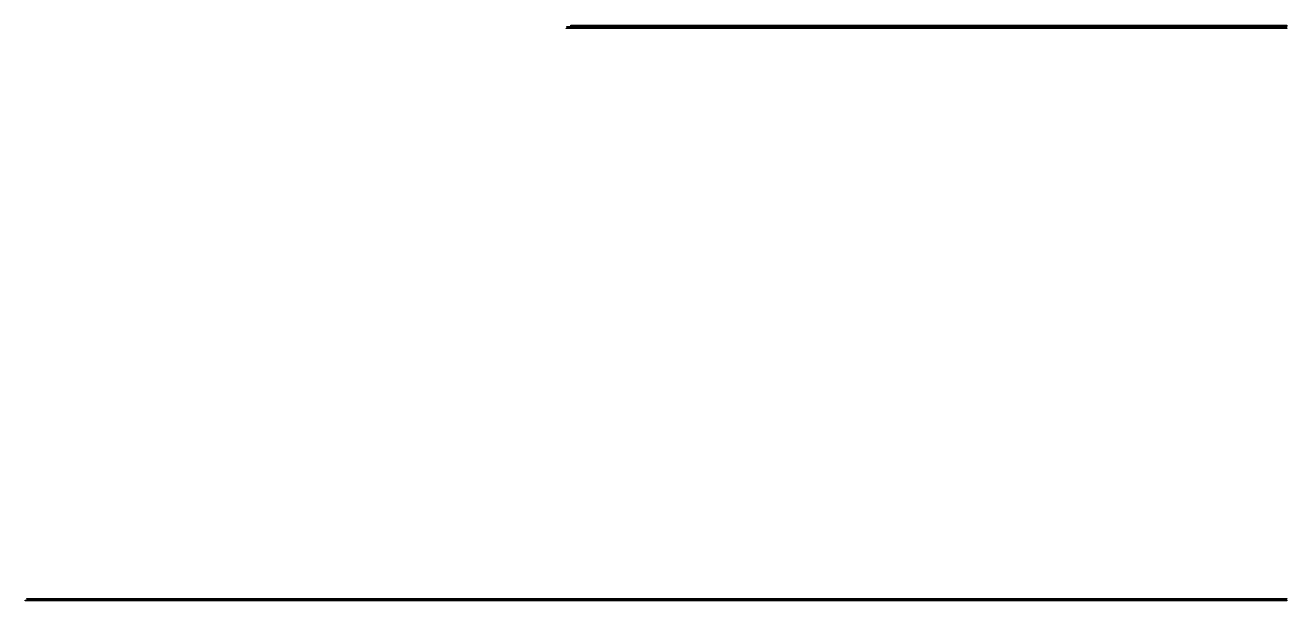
# Model space of a CAD drawing. Header units: millimetres. Extents: x -22.1 to 22.2, y -2.4 to 17.8.
import ezdxf

# ---------------------------------------------------------------- set-up
doc = ezdxf.new("R2010")
doc.units = ezdxf.units.MM

msp = doc.modelspace()

# ---------------------------------------------------------------- linework, layer by layer
for points in [[(-3.137171, 17.719993), (-3.137171, 17.739993), (22.153, 17.739993), (22.153, 17.719993)], [(-3.103239, 17.768321), (-3.103239, 17.788321), (22.153, 17.788321), (22.153, 17.768321)], [(-2.97215, 17.818328), (-2.97215, 17.838328), (22.153, 17.838328), (22.153, 17.818328)], [(-22.112227, -2.35412), (-22.112227, -2.33412), (22.153, -2.33412), (22.153, -2.35412)], [(-22.054894, -2.29412), (-22.054894, -2.27412), (22.153, -2.27412), (22.153, -2.29412)]]:
    msp.add_lwpolyline(points, close=True)

doc.saveas('drawing.dxf')
